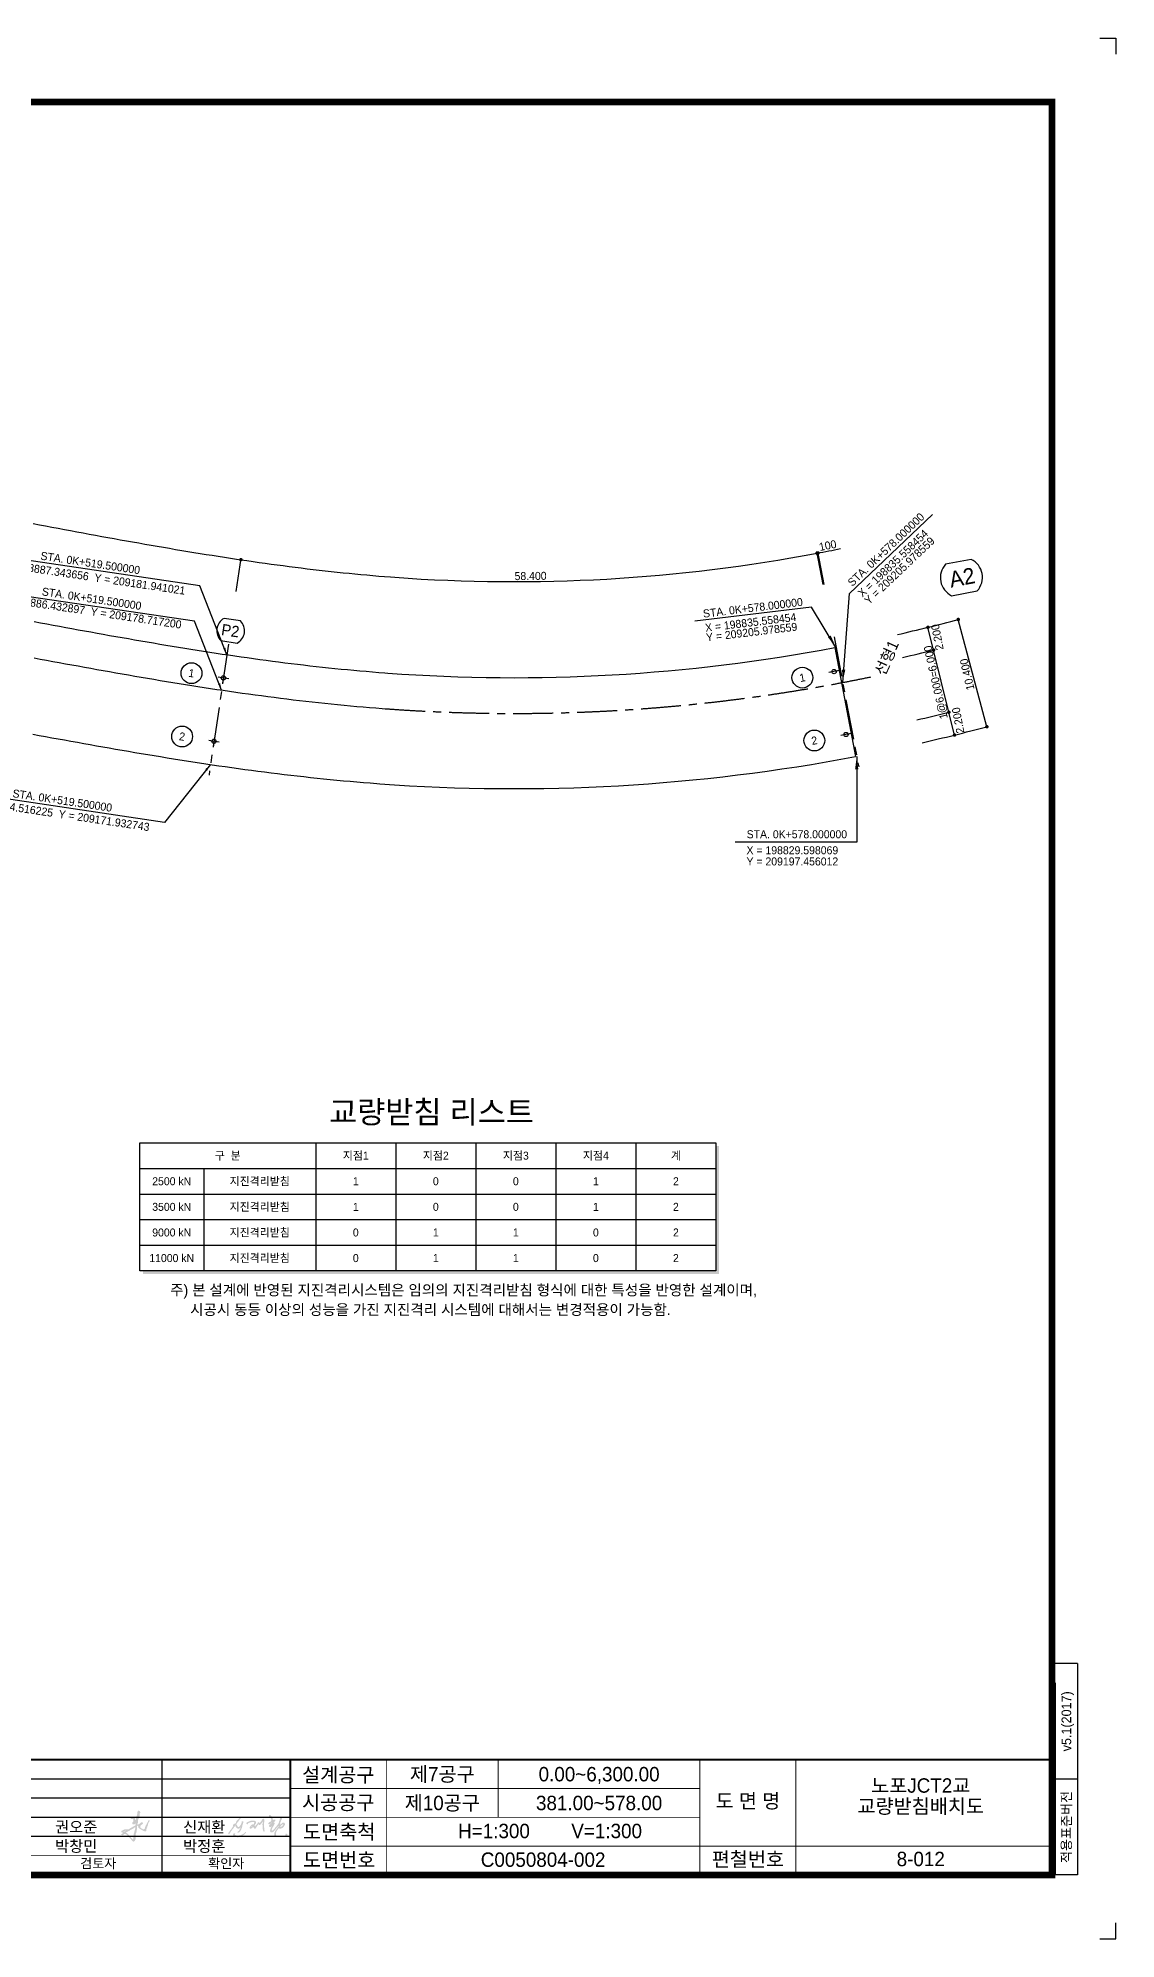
# Model space of a CAD drawing. Header units: feet. Extents: x 0 to 801392, y 0 to 186893.
# Drawn here: x 700368 to 801392, y 8729 to 186893 of the extents above; entities that cross this region are included whole.
import ezdxf
from ezdxf.enums import TextEntityAlignment as Align

# ---------------------------------------------------------------- set-up
doc = ezdxf.new("R2010")
doc.units = ezdxf.units.FT
doc.header["$LTSCALE"] = 3000
doc.header["$MEASUREMENT"] = 0
doc.linetypes.add('A-CENTR01', pattern=[2, 1.25, -0.25, 0.25, -0.25])
for name, color, linetype in [('CS-CNTL', 1, 'A-CENTR01'), ('CS-CONC-LEAN', 3, 'CONTINUOUS'), ('CS-CONC-MAJR', 4, 'CONTINUOUS'), ('CS-DIML', 1, 'CONTINUOUS'), ('CS-DIMT', 3, 'CONTINUOUS'), ('CS-MISC', 3, 'CONTINUOUS'), ('CS-SYMB', 3, 'CONTINUOUS'), ('CS-TABL-LIN2', 1, 'CONTINUOUS'), ('CS-TABL-TEX2', 3, 'CONTINUOUS'), ('CX-BORD', 7, 'CONTINUOUS'), ('CX-BORD-LIN1', 4, 'CONTINUOUS'), ('CX-BORD-LIN2', 3, 'CONTINUOUS'), ('CX-BORD-TEX2', 7, 'CONTINUOUS'), ('CX-BORD-TEX3', 6, 'CONTINUOUS'), ('CX-MISC', 2, 'CONTINUOUS'), ('CZ-TEX1', 6, 'CONTINUOUS'), ('CZ-TEX2', 3, 'CONTINUOUS')]:
    doc.layers.add(name, color=color, linetype=linetype)
doc.styles.add('A_STANDARD', font='Dotum.ttf')
doc.styles.add('TB_TEXT', font='Dotum.ttf')
doc.styles.add('TB_WBTXT', font='Dotum.ttf')
doc.styles.add('TB_WMTXT', font='Dotum.ttf')

# ---------------------------------------------------------------- blocks, each defined once
blk = doc.blocks.new('CXDIMDT2')
at = {"layer": 'CS-MISC', "const_width": 0.5}
blk.add_lwpolyline([(0.25, 0, 1), (-0.25, 0, 1)], format="xyb", close=True, dxfattribs=at)
blk = doc.blocks.new('CXBLKA1-KHC_C2')
at = {"layer": 'CX-BORD-TEX2'}
h = blk.add_hatch(color=256, dxfattribs=at)
h.paths.add_polyline_path([(1744.9, 109.7), (1744.5, 109.4), (1744.5, 109.1), (1744.8, 108.7), (1745.3, 108.5), (1745.6, 108.3), (1745.9, 108), (1746.4, 107.5), (1747, 107), (1747.2, 106.6), (1747.6, 106.1), (1748.2, 105.1), (1748.7, 104.8), (1749.2, 104.2), (1749.7, 103.6), (1750.1, 103.3), (1750.4, 102.8), (1750.9, 102.4), (1751, 102.2), (1751.3, 102.1), (1751.6, 102), (1751.7, 102.3), (1751.8, 102.8), (1751.7, 103.5), (1751.8, 104), (1751.9, 104.5), (1752.2, 104.8), (1752.2, 105.3), (1752.2, 106.6), (1752.2, 107.1), (1752.4, 107.9), (1752.6, 108.7), (1752.9, 109.7), (1753, 110.1), (1753.4, 111.8), (1753.6, 112.5), (1753.7, 113.1), (1753.9, 113.5), (1753.9, 114.2), (1753.9, 114.4), (1753.8, 114.5), (1753.3, 114.3), (1752.6, 113.9), (1752, 113.5), (1751.4, 113), (1750.8, 112.8), (1750.4, 112.5), (1750, 112.3), (1749.3, 112), (1748.8, 111.7), (1747.9, 111.1), (1747.7, 110.9), (1747.1, 110.7), (1746.6, 110.3), (1746.4, 110.1), (1745.5, 110), (1745.4, 109.9)], flags=16)
h.paths.add_polyline_path([(1743.3, 110.9), (1742.9, 110.7), (1742.4, 110.6), (1742.1, 110.3), (1742.1, 110), (1742.1, 109.8), (1742.7, 110.2), (1743, 110.5), (1743.5, 110.5), (1743.7, 110.6), (1743.9, 110.8), (1744.1, 110.9), (1744.3, 111), (1744.5, 111.1), (1744.1, 111.1), (1743.8, 111), (1743.6, 111), (1743.5, 111)], flags=16)
h.paths.add_polyline_path([(1743.8, 107.7), (1743.3, 107.8), (1742.6, 107.7), (1742.1, 107.2), (1741.5, 106.6), (1740.7, 106.3), (1740, 106.5), (1739.6, 106.8), (1739.4, 107.1), (1739.4, 107.3), (1740, 107.7), (1740.4, 108), (1740.9, 108.2), (1741.2, 108.6), (1741.2, 108.9), (1740.8, 109.1), (1739.7, 109.4), (1739.4, 110), (1739.4, 110.3), (1739.4, 110.6), (1740.2, 111), (1741.7, 111.8), (1742.3, 112.1), (1743.2, 112.4), (1743.7, 112.4), (1744.4, 112.4), (1745.3, 112.4), (1746.2, 112.4), (1747.1, 112.4), (1747.3, 112.5), (1748.2, 113.1), (1748.8, 113.5), (1749.5, 114), (1751, 114.8), (1752.1, 115.4), (1752.8, 115.8), (1753.3, 116), (1753.7, 116.1), (1754, 116.7), (1754.1, 117.3), (1754.1, 118), (1754, 118.3), (1753.8, 118.1), (1753.4, 117.8), (1753.1, 117.5), (1752.4, 117.4), (1751.5, 117.6), (1751, 117.8), (1750.9, 118.2), (1750.8, 118.7), (1750.9, 119.5), (1751.7, 120.3), (1751.8, 120.7), (1751.9, 121.1), (1751.8, 121.9), (1751.7, 122.8), (1751.5, 123), (1750.7, 123), (1749.4, 123.2), (1749, 123.8), (1749, 124.3), (1749.7, 124.6), (1750.5, 124.7), (1751.8, 124.7), (1752.8, 124.5), (1753.3, 124.3), (1753.6, 124), (1753.7, 123.3), (1753.7, 122.4), (1753.6, 121.9), (1753.8, 121.8), (1754, 121.9), (1754.3, 122.3), (1754.2, 122.7), (1754.2, 123.2), (1754.5, 123.8), (1754.7, 124.2), (1754.9, 125.4), (1755.5, 126.6), (1755.9, 128.4), (1756, 129.2), (1756.1, 129.7), (1756.1, 130.1), (1756.2, 130.7), (1756.3, 131.1), (1756.5, 131.4), (1757.1, 131.5), (1757.6, 131.4), (1758.3, 131), (1758.7, 130.5), (1758.9, 130), (1758.9, 129.3), (1758.4, 128.7), (1758.3, 128.5), (1758.3, 127.6), (1758.2, 126.9), (1758.2, 126.3), (1758.2, 125.6), (1757.9, 125), (1757.6, 124.4), (1757.4, 124), (1757.3, 123.1), (1756.8, 122.4), (1756.6, 121.8), (1756.5, 120.4), (1756.7, 119.9), (1756.6, 118.9), (1756.5, 118.7), (1756.1, 118.4), (1756, 118), (1756.1, 117.4), (1756.4, 117.2), (1756.8, 117.2), (1757.1, 117.6), (1757.6, 117.9), (1758, 118), (1758.3, 118.2), (1758.8, 118.6), (1760.1, 119.6), (1760.9, 119.5), (1761.7, 119.1), (1761.7, 118.7), (1761.8, 118.3), (1761.1, 117.6), (1760.5, 117.3), (1759.5, 116.4), (1759.1, 116.2), (1759, 115.9), (1759, 115.4), (1759, 115.1), (1759.1, 114.4), (1759.6, 113.7), (1760.5, 113.2), (1761.4, 112.6), (1762, 112.4), (1762.5, 112.3), (1763.4, 112.9), (1763.7, 113.4), (1763.8, 114), (1763.8, 114.4), (1764.1, 115.1), (1764.4, 115.8), (1764.8, 116.6), (1765.7, 118.3), (1766.2, 119.2), (1766.7, 120), (1767.2, 121.3), (1767.5, 121.7), (1767.9, 121.8), (1768.2, 121.8), (1768.5, 121.5), (1768.5, 121.1), (1768.5, 120.8), (1768.3, 120.5), (1768, 120.2), (1767.7, 119.8), (1767.5, 119.2), (1767.2, 118.7), (1767, 118.1), (1767, 117.6), (1767, 117), (1766.7, 116.4), (1766.6, 116.2), (1766.3, 115.5), (1766.2, 114.8), (1766.2, 114.5), (1765.7, 114.1), (1765.5, 113.1), (1765.4, 112.9), (1765.1, 112.6), (1765, 112), (1765.2, 110.8), (1765, 110.6), (1764.6, 110.3), (1763.9, 110.3), (1762.3, 110.7), (1761.6, 111.1), (1761, 111.5), (1759.6, 112.4), (1759.1, 112.6), (1758.6, 113), (1757.9, 113.4), (1757.4, 113.7), (1757.2, 114.2), (1756.8, 115), (1756.9, 115.5), (1756.9, 115.8), (1756.8, 115.9), (1756.5, 116.1), (1755.9, 116), (1755.7, 115.5), (1755.7, 115), (1755.6, 114.4), (1755.5, 113.8), (1755.5, 113), (1755.5, 112.3), (1755.4, 111.9), (1755.3, 111.8), (1755.1, 110.1), (1754.9, 109), (1754.7, 108.4), (1754.4, 108.1), (1754.2, 107.2), (1754.1, 106), (1754.1, 105), (1754.1, 104.3), (1754.2, 103.2), (1754.1, 102.3), (1753.8, 101.4), (1753.5, 101), (1752.9, 100.2), (1752.1, 99.8), (1751.5, 99.9), (1751.3, 100.1), (1750.8, 100.6), (1750.4, 101), (1750.1, 101.4), (1749.4, 102.4), (1749, 102.8), (1748.1, 103.8), (1746.4, 105.5), (1746, 105.8), (1745.5, 106.5), (1745.3, 106.7), (1744.9, 107), (1744.6, 107.1), (1744.5, 107.2)])
h = blk.add_hatch(color=256, dxfattribs=at)
h.paths.add_polyline_path([(1908.1, 107.7), (1907.9, 107.1), (1907.8, 106.6), (1907.6, 106.2), (1908, 105.7), (1908.7, 105.6), (1909.6, 105.7), (1910, 106.4), (1909.9, 107.1), (1909.4, 107.6), (1908.7, 107.9), (1908.2, 108)])
h.paths.add_polyline_path([(1903.4, 116.3), (1903.1, 115.9), (1902.7, 115.6), (1902.5, 115.5), (1902.4, 115.1), (1902.6, 114.8), (1903, 114.9), (1903.4, 115.1), (1903.6, 115.2), (1903.9, 115.3), (1904.2, 115.6), (1904.5, 115.9), (1904.8, 116.3), (1905.2, 116.7), (1905.4, 116.9), (1905.5, 117.3), (1905.4, 117.5), (1905.1, 117.6), (1904.7, 117.4), (1904.5, 117.2), (1904.2, 117), (1903.8, 116.9), (1903.7, 116.7), (1903.5, 116.5)], flags=16)
h.paths.add_polyline_path([(1892.8, 126.4), (1892.6, 126.7), (1892.2, 127), (1891.9, 127.1), (1891.6, 127), (1891.1, 126.9), (1891, 126.7), (1891, 126.3), (1891, 125.7), (1891, 125.3), (1891.5, 125), (1891.9, 124.8), (1892.1, 124.7), (1892.4, 124.5), (1892.7, 124.3), (1892.8, 123.8), (1893, 123.4), (1893.2, 122.9), (1893.4, 122), (1893.3, 121.6), (1893.3, 121.4), (1893.1, 121.2), (1892.9, 120.9), (1892.6, 120.4), (1892.3, 120.1), (1892, 120), (1891.6, 119.9), (1891.3, 119.7), (1891.1, 119.5), (1890.6, 119.3), (1890.5, 119.3), (1890.4, 118.8), (1890.4, 118.5), (1890.4, 117.8), (1890.8, 117.5), (1890.9, 117.5), (1891.5, 117.6), (1891.8, 117.8), (1892, 117.9), (1892.3, 118.2), (1892.5, 118.4), (1892.8, 118.7), (1893, 118.9), (1893.2, 119.2), (1893.7, 119.4), (1893.8, 119.4), (1893.8, 119.2), (1893.5, 118.9), (1893.3, 118.7), (1892.9, 118.5), (1892.9, 118.1), (1892.6, 117.9), (1892.4, 117.8), (1892.3, 117.6), (1892, 117.3), (1891.1, 116.5), (1891, 116.2), (1891, 115.8), (1891.1, 115.2), (1891.3, 115.1), (1891.6, 114.9), (1892, 114.7), (1892.5, 114.8), (1892.9, 115), (1893.1, 115.2), (1893.3, 115.4), (1893.4, 115.6), (1893.7, 115.6), (1893.7, 115.3), (1893.6, 115), (1893.3, 114.7), (1893.1, 114.3), (1892.9, 114.1), (1892.7, 113.8), (1892.6, 113.5), (1892.6, 113.2), (1892.5, 112.9), (1892.4, 112.6), (1892.4, 112.4), (1892.3, 112.1), (1892.3, 111.6), (1892.1, 111.2), (1892, 111), (1892.2, 110.1), (1892.4, 109.8), (1892.6, 109.5), (1893, 109.3), (1893.2, 109.2), (1893.6, 109.2), (1894.2, 109.3), (1894.6, 109.4), (1895, 109.6), (1895.5, 109.9), (1896.1, 110.4), (1896.5, 110.8), (1896.8, 111.2), (1897, 111.5), (1897.3, 111.9), (1897.7, 112.4), (1897.9, 112.7), (1898.2, 113.1), (1898.5, 113.4), (1898.7, 113.8), (1899, 114.1), (1899.5, 114.8), (1899.7, 115), (1899.9, 115.1), (1900.1, 115.5), (1900.2, 115.7), (1900.2, 115.9), (1900.4, 115.9), (1900.7, 115.6), (1900.7, 115.3), (1900.6, 115.2), (1900.4, 115), (1900, 114.6), (1899.8, 114.2), (1899, 113.1), (1898.8, 112.8), (1898.4, 112.2), (1898.3, 112), (1897.8, 111.4), (1897.3, 110.8), (1897.1, 110.4), (1897, 109.9), (1896.9, 109.6), (1896.6, 109), (1896.5, 108.5), (1896.3, 108.2), (1896.3, 107.7), (1896.3, 106.9), (1896.4, 106.4), (1896.5, 106.1), (1896.9, 105.5), (1897.1, 105.1), (1897.6, 104.9), (1897.8, 104.8), (1898.3, 104.8), (1898.9, 104.8), (1899.2, 105), (1899.1, 105.4), (1898.9, 105.6), (1898.4, 105.9), (1898.2, 106.3), (1898, 106.8), (1898, 107.7), (1898, 108.2), (1898.1, 108.8), (1898.3, 109.3), (1898.7, 110.4), (1899, 110.9), (1899.5, 111.6), (1900.2, 112.7), (1900.6, 113.2), (1900.8, 113.4), (1901, 113.6), (1901.2, 113.6), (1901.4, 113.6), (1901.5, 113.3), (1901.7, 113.2), (1902.6, 113.1), (1903.1, 113.2), (1904.2, 113.5), (1904.8, 113.9), (1905.6, 114.6), (1906, 114.9), (1906.4, 115.6), (1906.6, 116), (1907, 116.6), (1907.3, 117.1), (1907.2, 118), (1907.1, 118.4), (1906.9, 118.9), (1906.6, 119.2), (1906.3, 119.3), (1905.5, 119.3), (1905, 119.3), (1904.5, 119), (1904, 118.5), (1903.1, 117.7), (1902.7, 117.4), (1902.5, 117.3), (1902.4, 117.4), (1902.3, 117.8), (1902.4, 118.2), (1902.5, 118.6), (1902.6, 119.4), (1902.9, 120.3), (1903.4, 121.6), (1903.6, 121.9), (1903.8, 122.3), (1904.1, 122.7), (1904.4, 123), (1904.3, 123.6), (1904.3, 124), (1904, 124.2), (1903.2, 124.4), (1902.8, 124.3), (1902.5, 124.1), (1902.2, 123.6), (1902.1, 123.3), (1902.1, 122.8), (1902, 122.3), (1901.7, 121.4), (1901.5, 120.9), (1901.3, 120.3), (1901.2, 119.9), (1901, 119.2), (1900.8, 118.9), (1900.4, 118), (1899.4, 116.6), (1899.1, 116.2), (1898.8, 115.8), (1897.8, 114.5), (1897.2, 113.9), (1896.9, 113.5), (1896.6, 113.2), (1896.2, 112.7), (1895.9, 112.3), (1895.6, 112), (1895.2, 111.6), (1894.8, 111.4), (1894.2, 111.2), (1893.9, 111.2), (1893.6, 111.5), (1893.6, 111.8), (1893.8, 112.2), (1893.9, 112.5), (1894.1, 113.2), (1894.5, 114.1), (1894.8, 114.6), (1895.1, 115), (1895.3, 115.4), (1895.5, 115.9), (1895.8, 116.4), (1896.2, 116.9), (1896.3, 117.3), (1896.5, 117.6), (1896.7, 118), (1896.9, 118.6), (1896.8, 119), (1896.5, 119.2), (1896, 119.2), (1895.6, 119.4), (1895.6, 119.5), (1896.2, 119.8), (1896.6, 120.2), (1896.7, 120.5), (1896.9, 120.7), (1897.3, 120.9), (1897.5, 121.2), (1897.5, 121.8), (1897.2, 122.3), (1896.7, 122.4), (1896.1, 122.4), (1895.7, 122.2), (1895.1, 122), (1894.7, 122.4), (1894.7, 122.9), (1894.7, 123.8), (1894.1, 125.2), (1893.8, 125.5), (1893.6, 125.8), (1893.2, 126.1), (1893, 126.4)])
h.paths.add_polyline_path([(1873.6, 115.7), (1873, 115.3), (1872.8, 115.2), (1872.6, 115), (1872.7, 114.9), (1872.8, 114.9), (1873.1, 115), (1873.3, 115.1), (1873.5, 115.2), (1873.7, 115.3), (1873.7, 115.4), (1873.7, 115.6), (1873.7, 115.6)], flags=16)
h.paths.add_polyline_path([(1868, 119.2), (1867.8, 118.7), (1867.8, 118.4), (1867.9, 117.9), (1868.1, 117.8), (1868.6, 117.6), (1869, 117.6), (1869.2, 117.9), (1869.5, 118.3), (1869.7, 118.7), (1870.1, 118.9), (1870.7, 119.2), (1871.6, 119.4), (1872.1, 119.6), (1873.2, 119.8), (1874, 119.8), (1874.3, 119.9), (1875.2, 120), (1875.5, 119.7), (1875.8, 119.6), (1875.9, 119.4), (1875.9, 119.1), (1875.6, 118.5), (1875.5, 118.2), (1875.5, 117.8), (1875.3, 117.5), (1875.2, 117.3), (1874.7, 117.6), (1874.1, 117.5), (1873.7, 117.3), (1873.3, 117), (1872.8, 116.6), (1872.5, 116.4), (1872.2, 116.1), (1871.7, 115.5), (1871.6, 115.2), (1871.3, 114.8), (1871.1, 114.4), (1871.1, 113.7), (1871.2, 113.6), (1871.7, 113), (1872.2, 113), (1872.7, 113.2), (1873.3, 113.6), (1873.8, 114), (1874.2, 114.4), (1874.4, 114.7), (1874.6, 115), (1875, 114.7), (1875, 114.4), (1875.6, 113.4), (1875.7, 113.3), (1876.2, 113.1), (1876.8, 113.1), (1877.1, 113.2), (1877.5, 113.8), (1878.7, 115.8), (1879.1, 116.4), (1879.7, 117.2), (1879.8, 117.4), (1879.9, 117.5), (1880.2, 117.4), (1880.4, 117.3), (1880.5, 117.1), (1880.9, 116.9), (1881.4, 116.9), (1881.7, 117), (1882.1, 117.1), (1882.4, 117.5), (1882.7, 117.9), (1883.2, 118.4), (1883.8, 119.4), (1883.9, 119.8), (1884.1, 120.2), (1884.4, 120.5), (1884.4, 120.3), (1884.4, 119.8), (1884.3, 119.2), (1884.3, 118.2), (1884.2, 117.6), (1884.3, 116.8), (1884.3, 115.6), (1884.4, 114.8), (1884.4, 113.7), (1884.5, 113.2), (1884.5, 112.7), (1884.6, 112.4), (1884.8, 111.3), (1885.1, 110.5), (1885.4, 110.1), (1885.7, 109.8), (1886.1, 109.9), (1886.3, 110.2), (1886.4, 110.8), (1886.3, 111.4), (1886.1, 111.8), (1886, 112.4), (1886, 113.4), (1886, 114), (1885.9, 114.6), (1885.8, 116.3), (1885.8, 117.9), (1885.8, 118.4), (1886, 119.6), (1886.1, 120.4), (1886.1, 121), (1886.2, 121.3), (1886.2, 122.4), (1885.9, 122.9), (1885.7, 123.1), (1885.4, 123.3), (1884.8, 123.2), (1884.4, 123.1), (1884.2, 123), (1884.1, 122.7), (1884.1, 122.4), (1883.9, 122.1), (1883.5, 121.7), (1883.2, 121.2), (1882.9, 120.6), (1882.1, 119.9), (1882, 119.6), (1881.9, 119.2), (1881.6, 118.9), (1881.3, 118.8), (1881.1, 119), (1881, 119.3), (1880.7, 119.6), (1880.3, 119.6), (1879.8, 119.6), (1879.6, 119.5), (1879.3, 119.2), (1879.2, 119), (1879.2, 118.8), (1879.2, 118.5), (1879.1, 118.3), (1878.1, 117), (1877.6, 116.5), (1877.1, 116), (1876.9, 115.7), (1876.6, 115.5), (1876.4, 115.8), (1876.3, 116.2), (1876.2, 116.6), (1876.9, 117.6), (1877.2, 118.1), (1877.5, 118.7), (1877.6, 119.3), (1877.5, 120.2), (1877.3, 120.4), (1877, 120.7), (1876.4, 121.1), (1875.9, 121.3), (1875, 121.4), (1874.5, 121.4), (1873.6, 121.4), (1872.8, 121.3), (1872.3, 121.2), (1871.5, 121), (1871, 120.8), (1870.6, 120.6), (1870, 120.3), (1869.5, 120.1), (1869.2, 120), (1868.7, 119.8), (1868.4, 119.6), (1868.1, 119.4)])
h.paths.add_polyline_path([(1857.2, 106.1), (1856.7, 106.3), (1856.3, 106.6), (1856.2, 106.8), (1856.1, 106.9), (1856, 107.2), (1856.1, 107.4), (1856.2, 107.6), (1856.3, 107.9), (1856.2, 108.2), (1856.1, 108.3), (1855.6, 108.3), (1855.4, 108.3), (1855.1, 108.4), (1854.9, 108.3), (1854.7, 108.1), (1854.5, 107.9), (1854.3, 107.6), (1854.2, 107.4), (1854.1, 107.1), (1854.2, 106.7), (1854.2, 106.4), (1854.4, 106.1), (1854.7, 105.7), (1855.3, 105.3), (1856.3, 104.6), (1857, 104.5), (1858, 104.4), (1858.6, 104.3), (1859.1, 104.3), (1860.4, 104.5), (1861, 104.6), (1862.3, 105.1), (1862.8, 105.4), (1864.1, 105.9), (1864.6, 106.3), (1864.9, 106.5), (1865.8, 107.3), (1866.1, 107.7), (1866.4, 108), (1866.6, 108.3), (1866.9, 108.5), (1867.1, 108.7), (1867.3, 108.9), (1867.4, 109.1), (1867.4, 109.5), (1867.1, 109.6), (1866.7, 109.5), (1866.4, 109.1), (1866.1, 108.8), (1865.6, 108.4), (1865.3, 108.2), (1864.9, 108), (1864, 107.4), (1863.5, 107.1), (1863, 107), (1862.5, 106.7), (1861.4, 106.3), (1861, 106.2), (1860.3, 106.1), (1859.8, 106), (1859.2, 106), (1858.7, 106), (1858.2, 106), (1858, 106)])
h.paths.add_polyline_path([(1862, 124), (1862, 124.5), (1861.9, 124.9), (1861.5, 125), (1861.3, 124.8), (1861, 124.5), (1860.7, 124.3), (1860.7, 124.1), (1860.6, 123.9), (1860.4, 123.7), (1860, 123.2), (1858.7, 121.9), (1858.4, 121.6), (1858, 121.2), (1857.4, 120.3), (1857.2, 120), (1857.1, 119.2), (1856.7, 118.4), (1856.5, 118.4), (1855.9, 118.3), (1855.6, 118.2), (1854.8, 117.7), (1854.4, 117.2), (1854.2, 116.7), (1854, 116.2), (1853.8, 115.7), (1853.8, 115.5), (1854, 115.5), (1854.2, 115.5), (1854.3, 115.4), (1854.2, 115.2), (1853.9, 115), (1853, 113.7), (1852.7, 113.3), (1852.6, 113.1), (1852.3, 112.7), (1851.9, 112.3), (1851.7, 112), (1851.2, 111.3), (1850.6, 110.6), (1850.4, 110.1), (1849.9, 109.4), (1849.6, 109.1), (1849.2, 108.8), (1849.1, 108.6), (1849.1, 108.2), (1849.3, 107.6), (1849.5, 107.4), (1849.8, 107.4), (1850.3, 107.4), (1850.5, 107.7), (1850.6, 108), (1850.6, 108.3), (1850.9, 108.8), (1851.3, 109.2), (1851.6, 109.7), (1851.9, 110.2), (1852.1, 110.7), (1852.6, 111.2), (1853.9, 112.8), (1854.2, 113.2), (1855.3, 114.9), (1855.7, 115.3), (1856, 115.6), (1856.1, 116), (1856.3, 116.2), (1856.6, 116), (1856.7, 115.7), (1856.8, 115.2), (1857, 114.8), (1857.4, 114.4), (1858, 113.6), (1858.6, 113.3), (1859, 113.1), (1859.8, 113.1), (1860.3, 113.2), (1860.5, 113.3), (1860.7, 113.5), (1860.9, 113.6), (1861.1, 113.8), (1861.1, 114), (1861.3, 114.3), (1861.6, 114.6), (1861.6, 114.1), (1861.5, 113.7), (1861.5, 113.5), (1861.1, 112.6), (1860.8, 112.4), (1860.7, 112.1), (1860.6, 112), (1860.4, 111.4), (1860.3, 111.2), (1860.1, 110.9), (1859.7, 110.6), (1859.5, 110.5), (1859.3, 110.2), (1859, 110), (1858.8, 109.9), (1858.5, 109.6), (1858.6, 109.3), (1859.1, 109.1), (1859.4, 109.1), (1860.2, 109.2), (1860.5, 109.5), (1861.1, 110), (1861.5, 110.5), (1861.8, 110.9), (1862, 111.5), (1862.5, 112.4), (1862.7, 112.8), (1862.9, 113.4), (1863.1, 113.9), (1863.2, 114.3), (1863.4, 114.9), (1863.6, 116.3), (1863.8, 116.8), (1864, 117.3), (1864.1, 117.7), (1864.2, 118.1), (1864.4, 118.9), (1864.6, 119.3), (1864.7, 119.8), (1864.6, 120.3), (1864.4, 120.6), (1864.1, 120.6), (1863.6, 120.7), (1863.2, 120.6), (1862.9, 120.3), (1862.9, 120), (1862.9, 119.7), (1862.9, 119.4), (1862.9, 119.3), (1862.7, 118.9), (1862.7, 118.5), (1862.5, 118.2), (1862.4, 117.9), (1862.2, 117.6), (1862, 117.1), (1861.8, 116.9), (1861.6, 116.5), (1861.4, 116.2), (1860.8, 115.4), (1860.5, 115.1), (1859.9, 114.9), (1859.6, 114.8), (1859.3, 114.8), (1858.9, 115.1), (1858.7, 115.3), (1858.5, 115.8), (1858.3, 116.2), (1858.1, 116.6), (1857.8, 116.9), (1857.6, 117.1), (1857.5, 117.5), (1857.6, 117.9), (1857.9, 118.3), (1858.4, 119.2), (1858.9, 119.8), (1859.4, 120.2), (1859.7, 120.6), (1860.4, 121.8), (1860.7, 122.2), (1861, 122.5), (1861.2, 122.8), (1861.5, 123.1), (1861.8, 123.4), (1862, 123.6)])
at = {"layer": 'CX-BORD-LIN1', "const_width": 6.56}
blk.add_lwpolyline([(2693.6, 65.6), (82, 65.6), (82, 1883.2), (2693.6, 1883.2)], close=True, dxfattribs=at)
at = {"layer": 'CX-BORD-LIN1'}
for points, const_width in [([(2693.6, 183.7), (82, 183.7)], 1.97), ([(1912.7, 65.6), (1912.7, 183.7)], 1.97), ([(2332.7, 65.6), (2332.7, 183.7)], 0.984), ([(1912.7, 85.3), (967.8, 85.3)], 0.656)]:
    blk.add_lwpolyline(points, dxfattribs=dict(at, const_width=const_width))
blk.add_lwpolyline([(1781.5, 65.6), (1781.5, 183.7)], dxfattribs=at)
at = {"layer": 'CX-BORD-LIN2'}
for p, q in [((2719.8, 282.3), (2693.6, 282.3)), ((2719.8, 282.3), (2719.8, 65.6)), ((2696.9, 262.5), (2696.9, 65.6)), ((1912.7, 164), (967.8, 164)), ((2719.8, 164), (2693.6, 164)), ((2719.8, 65.6), (2696.9, 65.6))]:
    blk.add_line(p, q, dxfattribs=at)
at = {"layer": 'CX-BORD-LIN2', "const_width": 0.984}
for points in [[(2011.2, 65.6), (2011.2, 183.7)], [(2126, 124.7), (2126, 183.7)], [(2431.1, 65.6), (2431.1, 183.7)], [(2332.7, 154.2), (1912.7, 154.2)], [(2332.7, 124.7), (1912.7, 124.7)], [(2693.6, 95.1), (1912.7, 95.1)]]:
    blk.add_lwpolyline(points, dxfattribs=at)
at = {"layer": 'CX-BORD-LIN2'}
for points in [[(1912.7, 144.4), (967.8, 144.4)], [(1912.7, 124.7), (967.8, 124.7)], [(1912.7, 105), (967.8, 105)]]:
    blk.add_lwpolyline(points, dxfattribs=at)
at = {"layer": 'CX-MISC'}
blk.add_line((2742.8, 1948.8), (2759.2, 1948.8), dxfattribs=at)
for points in [[(2742.8, 1948.8), (2759.2, 1948.8), (2759.2, 1932.4)], [(2742.8, 0), (2759.2, 0), (2759.2, 16.4)]]:
    blk.add_lwpolyline(points, dxfattribs=at)
at = {"layer": 'CX-BORD-LIN1', "style": 'TB_TEXT'}
for tag, height, p in [('TR_RNUM5', 9.84, (1017.4, 172.7)), ('TR_RDAT5', 11.5, (1123.7, 173.9)), ('TR_DGN5', 11.5, (1562.1, 173.9)), ('TR_CHK5', 11.5, (1693.3, 173.9)), ('TR_APP5', 11.5, (1824.5, 173.9)), ('TR_RNUM4', 9.84, (1017.4, 153)), ('TR_RDAT4', 11.5, (1123.7, 154.2)), ('TR_DGN4', 11.5, (1562.1, 154.2)), ('TR_CHK4', 11.5, (1693.3, 154.2)), ('TR_APP4', 11.5, (1824.5, 154.2)), ('TR_RNUM3', 9.84, (1017.4, 133.3)), ('TR_RDAT3', 11.5, (1123.7, 134.5)), ('TR_DGN3', 11.5, (1562.1, 134.5)), ('TR_CHK3', 11.5, (1693.3, 134.5)), ('TR_APP3', 11.5, (1824.5, 134.5)), ('TR_RNUM2', 9.84, (1017.4, 113.6)), ('TR_RDAT2', 11.5, (1123.7, 114.8)), ('TR_DGN2', 11.5, (1562.1, 114.8)), ('TR_CHK2', 11.5, (1693.3, 114.8)), ('TR_APP2', 11.5, (1824.5, 114.8)), ('TR_RNUM1', 9.84, (1017.4, 94)), ('TR_RDAT1', 11.5, (1123.7, 95.1)), ('TR_DGN1', 11.5, (1562.1, 95.1)), ('TR_CHK1', 11.5, (1693.3, 95.1)), ('TR_APP1', 11.5, (1824.5, 95.1))]:
    blk.add_attdef(tag, text='', height=height, dxfattribs=at).set_placement(p, align=Align.MIDDLE_CENTER)
for tag, p in [('TR_RCON5', (1205.1, 173.9)), ('TR_RCON4', (1205.1, 154.2)), ('TR_RCON3', (1205.1, 134.5)), ('TR_RCON2', (1205.1, 114.8)), ('TR_RCON1', (1205.1, 95.1))]:
    blk.add_attdef(tag, text='', height=11.5, dxfattribs=at).set_placement(p, align=Align.MIDDLE_LEFT)
at = {"layer": 'CX-BORD-LIN2', "style": 'TB_TEXT'}
blk.add_text('적용표준버전', height=9.84, rotation=90, dxfattribs=at).set_placement((2708.3, 114.8), align=Align.MIDDLE_CENTER)
blk.add_attdef('TD_VERSION', text='', height=9.84, rotation=90, dxfattribs=at).set_placement((2708.3, 223.1), align=Align.MIDDLE_CENTER)
at = {"layer": 'CX-BORD-TEX2', "style": 'TB_WMTXT'}
for tag, height, p in [('TB_CNAME', 16.4, (132.4, 1810.5)), ('TB_CSCOP', 13.1, (136.6, 1784.2))]:
    blk.add_attdef(tag, text='', height=height, dxfattribs=at).set_placement(p, align=Align.BOTTOM_LEFT)
at = {"layer": 'CX-BORD-TEX2', "style": 'TB_WBTXT'}
for tag, height, p in [('TB_MTITIL', 32.8, (1387.8, 1815.4)), ('TB_STITL', 23, (1387.8, 1766.2))]:
    blk.add_attdef(tag, text='', height=height, dxfattribs=at).set_placement(p, align=Align.MIDDLE_CENTER)
at = {"layer": 'CX-BORD-TEX3', "style": 'TB_TEXT'}
for s, height, p in [('설계공구', 14.76, (1961.9, 168.5)), ('시공공구', 14.76, (1961.9, 140)), ('도 면 명', 14.76, (2381.9, 141.7)), ('도면축척', 14.76, (1962.9, 110)), ('검토자', 9.84, (1715.9, 77.6)), ('확인자', 9.84, (1847.1, 77.6)), ('도면번호', 14.76, (1962.9, 81.3)), ('편철번호', 14.76, (2381.9, 82))]:
    blk.add_text(s, height=height, dxfattribs=at).set_placement(p, align=Align.MIDDLE)
for tag, height, p in [('TD_LNDST', 14.8, (787.4, 169)), ('TD_DSECT', 14.8, (2068.6, 169)), ('TD_DDIST', 14.8, (2229.3, 169)), ('TD_DNAME_TOP', 14.8, (2559.1, 157.3)), ('TD_CSECT', 14.8, (2068.6, 139.4)), ('TD_CDIST', 14.8, (2229.3, 139.4)), ('TD_DNAME_MAIN', 14.8, (2559.1, 136.1)), ('TD_CCOMP', 14.8, (787.4, 110.2)), ('TD_HSCAL', 14.8, (2121.6, 110.7)), ('TD_VSCAL', 14.8, (2237.1, 110.7)), ('TD_DNAME_BOT', 9.84, (2559.1, 115.6)), ('TD_FIELD', 14.8, (672.6, 82.4)), ('TD_CSTEP', 14.8, (904.7, 82.4)), ('TD_DWGCODE', 14.8, (2171.9, 81.3)), ('TD_DWGNO', 14.8, (2559.1, 82))]:
    blk.add_attdef(tag, text='', height=height, dxfattribs=at).set_placement(p, align=Align.MIDDLE_CENTER)
for tag, height, width, p in [('TD_DCOMP', 14.8, 0.9, (787.4, 139.7)), ('TD_CNAME', 15.7, 0.78, (295.3, 90.5))]:
    blk.add_attdef(tag, text='', height=height, dxfattribs=dict(at, width=width)).set_placement(p, align=Align.MIDDLE_CENTER)

msp = doc.modelspace()

# ---------------------------------------------------------------- linework, layer by layer
at = {"layer": 'CS-CNTL'}
for p, q in [((718211, 130085), (716392, 117820)), ((774966, 130765), (777280, 118583)), ((732905, 124035), (732905, 124035))]:
    msp.add_line(p, q, dxfattribs=at)
msp.add_lwpolyline([(699993, 128799), (700583, 128689), (701173, 128580), (701763, 128471), (702353, 128362), (702943, 128254), (703533, 128146), (704123, 128038), (704714, 127931), (705304, 127824), (705895, 127718), (706485, 127612), (707076, 127507), (707667, 127403), (708258, 127299), (708849, 127196), (709440, 127094), (710031, 126992), (710623, 126892), (711215, 126792), (711806, 126693), (712398, 126595), (712990, 126498), (713583, 126401), (714175, 126306), (714768, 126212), (715360, 126119), (715953, 126027), (716546, 125937), (717140, 125847), (717733, 125759), (718327, 125672), (718921, 125586), (719515, 125502), (720109, 125419), (720703, 125337), (721298, 125257), (721893, 125178), (722488, 125101), (723083, 125025), (723678, 124951), (724274, 124879), (724870, 124808), (725466, 124739), (726062, 124672), (726658, 124606), (727255, 124542), (727852, 124480), (728449, 124420), (729046, 124362), (729643, 124306), (730241, 124251), (730839, 124199), (731436, 124149), (732035, 124101), (732633, 124055), (732905, 124035)], dxfattribs=at)
for end in [281.76405, 265.80277]:
    msp.add_arc((744981, 288592), 165000, 265.80276, end, dxfattribs=at)
at = {"layer": 'CS-CONC-LEAN'}
for p, q in [((718236, 126847), (717247, 126993)), ((717815, 127415), (717668, 126425)), ((775464, 127604), (774482, 127417)), ((716935, 121480), (716788, 120490)), ((776584, 121709), (775602, 121523)), ((717356, 120912), (716367, 121058))]:
    msp.add_line(p, q, dxfattribs=at)
for centre in [(717742, 126920), (774973, 127511), (716861, 120985), (776093, 121616)]:
    msp.add_circle(centre, 200, dxfattribs=at)
for points in [[(717247, 126993), (717403, 127021), (717247, 126993), (717388, 126922)], [(717668, 126425), (717740, 126567), (717668, 126425), (717641, 126581)], [(717815, 127415), (717842, 127259), (717815, 127415), (717743, 127274)], [(718236, 126847), (718095, 126918), (718236, 126847), (718080, 126819)], [(774482, 127417), (774620, 127494), (774482, 127417), (774639, 127396)], [(775464, 127604), (775308, 127625), (775464, 127604), (775326, 127527)], [(716935, 121480), (716962, 121324), (716935, 121480), (716863, 121339)], [(775602, 121523), (775740, 121600), (775602, 121523), (775759, 121502)], [(776584, 121709), (776428, 121730), (776584, 121709), (776446, 121632)], [(716367, 121058), (716523, 121086), (716367, 121058), (716508, 120987)], [(716788, 120490), (716860, 120631), (716788, 120490), (716761, 120646)], [(717356, 120912), (717215, 120983), (717356, 120912), (717200, 120884)]]:
    msp.add_solid(points, dxfattribs=at)
at = {"layer": 'CS-CONC-MAJR'}
for p, q in [((775054, 129764), (776995, 119547)), ((733150, 127376), (733150, 127376)), ((732389, 117004), (732389, 117004))]:
    msp.add_line(p, q, dxfattribs=at)
for points in [[(700017, 132202), (700606, 132093), (701194, 131983), (701783, 131874), (702371, 131765), (702959, 131657), (703547, 131549), (704135, 131441), (704723, 131334), (705311, 131227), (705898, 131121), (706486, 131015), (707073, 130910), (707661, 130806), (708248, 130702), (708835, 130599), (709422, 130497), (710009, 130395), (710596, 130295), (711183, 130195), (711770, 130096), (712357, 129997), (712943, 129900), (713530, 129804), (714117, 129709), (714703, 129614), (715290, 129521), (715877, 129429), (716463, 129338), (717050, 129249), (717636, 129160), (718223, 129073), (718809, 128987), (719396, 128902), (719982, 128819), (720569, 128737), (721155, 128656), (721742, 128577), (722328, 128500), (722914, 128424), (723501, 128349), (724087, 128276), (724674, 128205), (725260, 128135), (725847, 128067), (726433, 128001), (727020, 127936), (727606, 127874), (728193, 127813), (728779, 127754), (729365, 127697), (729952, 127642), (730538, 127588), (731125, 127537), (731711, 127488), (732297, 127441), (732883, 127396), (733150, 127376)], [(699889, 121648), (700483, 121538), (701076, 121429), (701671, 121319), (702266, 121210), (702861, 121102), (703457, 120994), (704053, 120886), (704650, 120779), (705248, 120672), (705846, 120566), (706444, 120460), (707043, 120355), (707643, 120250), (708243, 120146), (708843, 120043), (709444, 119941), (710046, 119839), (710648, 119739), (711251, 119639), (711855, 119540), (712459, 119442), (713063, 119345), (713668, 119248), (714274, 119153), (714880, 119059), (715487, 118967), (716095, 118875), (716703, 118784), (717312, 118695), (717921, 118607), (718531, 118521), (719141, 118435), (719753, 118351), (720364, 118269), (720977, 118188), (721590, 118108), (722203, 118030), (722818, 117954), (723433, 117879), (724048, 117806), (724664, 117735), (725281, 117665), (725898, 117597), (726516, 117531), (727135, 117467), (727754, 117404), (728374, 117344), (728994, 117286), (729615, 117229), (730237, 117175), (730859, 117123), (731482, 117073), (732105, 117025), (732389, 117004)]]:
    msp.add_lwpolyline(points, dxfattribs=at)
for radius, end in [(161650, 280.72159), (161650, 265.80277), (172050, 280.72373), (172050, 265.80277)]:
    msp.add_arc((744981, 288592), radius, 265.80276, end, dxfattribs=at)
at = {"layer": 'CS-DIML'}
for p, q in [((776419, 134839), (784207, 142232)), ((715518, 135540), (695132, 138563)), ((718944, 135031), (719406, 138147)), ((773940, 135660), (773354, 138755)), ((774032, 135677), (773444, 138772)), ((718064, 129096), (715518, 135540)), ((733809, 136352), (733809, 136352)), ((715026, 132226), (694793, 135226)), ((775778, 126492), (776419, 134839)), ((717573, 125783), (715026, 132226)), ((789290, 122346), (786612, 132395)), ((784293, 129528), (783765, 131664)), ((785733, 123703), (784293, 129528)), ((786261, 121568), (785733, 123703)), ((716539, 118809), (712232, 113382)), ((712232, 113382), (691718, 116424))]:
    msp.add_line(p, q, dxfattribs=at)
for points in [[(699904, 141379), (700492, 141269), (701079, 141159), (701666, 141050), (702252, 140941), (702837, 140832), (703421, 140724), (704005, 140616), (704588, 140508), (705171, 140401), (705753, 140294), (706334, 140188), (706915, 140083), (707495, 139978), (708074, 139874), (708653, 139771), (709231, 139668), (709809, 139566), (710386, 139465), (710962, 139364), (711538, 139265), (712113, 139166), (712687, 139068), (713261, 138971), (713835, 138875), (714408, 138780), (714980, 138686), (715552, 138594), (716123, 138502), (716693, 138411), (717263, 138322), (717833, 138234), (718402, 138146), (718970, 138061), (719384, 137999)], [(719384, 137999), (719952, 137915), (720519, 137833), (721085, 137752), (721651, 137673), (722216, 137595), (722781, 137518), (723345, 137443), (723909, 137370), (724472, 137298), (725034, 137228), (725596, 137159), (726158, 137092), (726719, 137026), (727279, 136962), (727839, 136900), (728398, 136840), (728957, 136782), (729515, 136725), (730073, 136670), (730630, 136617), (731187, 136566), (731743, 136517), (732298, 136470), (732853, 136425), (733407, 136382), (733809, 136352)], [(775152, 129783), (772870, 133555), (761925, 132232)], [(777093, 119566), (777093, 111529), (765718, 111529)]]:
    msp.add_lwpolyline(points, dxfattribs=at)
for radius, start, end in [(152650, 280.72231, 281.56133), (152650, 265.80276, 280.72231), (152650, 265.80276, 265.80277), (161650, 283.88226, 284.924), (161650, 282.84051, 283.88226), (163850, 282.84051, 283.88226), (169850, 282.84051, 283.88226), (172050, 282.84051, 283.88226), (172050, 283.88226, 284.924)]:
    msp.add_arc((744981, 288592), radius, start, end, dxfattribs=at)
for points in [[(775152, 129783), (774403, 130732), (774659, 130887)], [(718064, 129096), (717924, 129751), (718064, 129096), (717719, 129670)], [(775778, 126492), (775720, 127700), (776019, 127677)], [(717573, 125783), (717433, 126437), (717573, 125783), (717228, 126356)], [(777093, 119566), (777243, 118366), (776943, 118366)], [(716539, 118809), (716042, 118360), (716539, 118809), (716215, 118223)]]:
    msp.add_solid(points, dxfattribs=at)
at = {"layer": 'CS-SYMB'}
for centre in [(714752, 127363), (772004, 126947), (713872, 121428), (773124, 121052)]:
    msp.add_circle(centre, 975, dxfattribs=at)
at = {"layer": 'CS-TABL-LIN2'}
for p, q in [((715898, 83346), (715898, 83346)), ((726398, 83346), (726398, 71346)), ((733898, 83346), (733898, 71346)), ((741398, 83346), (741398, 71346)), ((748898, 83346), (748898, 71346)), ((756398, 83346), (756398, 71346)), ((709898, 80946), (709898, 80946)), ((709898, 80946), (709898, 80946)), ((709898, 80946), (763898, 80946)), ((715898, 80946), (763898, 80946)), ((715898, 80946), (715898, 71346)), ((709898, 78546), (709898, 78546)), ((709898, 78546), (709898, 78546)), ((709898, 78546), (709898, 78546)), ((709898, 78546), (763898, 78546)), ((709898, 78546), (709898, 78546)), ((715898, 78546), (763898, 78546)), ((709898, 76146), (709898, 76146)), ((709898, 76146), (709898, 76146)), ((709898, 76146), (763898, 76146)), ((709898, 76146), (709898, 76146)), ((709898, 76146), (709898, 76146)), ((715898, 76146), (763898, 76146)), ((709898, 73746), (709898, 73746)), ((709898, 73746), (763898, 73746)), ((709898, 73746), (709898, 73746)), ((709898, 73746), (709898, 73746)), ((709898, 73746), (709898, 73746)), ((715898, 73746), (763898, 73746)), ((709898, 71346), (709898, 71346)), ((709898, 71346), (709898, 71346))]:
    msp.add_line(p, q, dxfattribs=at)
msp.add_lwpolyline([(709898, 83346), (763898, 83346), (763898, 71346), (709898, 71346)], close=True, dxfattribs=at)
for points in [[(763898, 83046), (764198, 83046), (763898, 71346), (764198, 71346)], [(710198, 71346), (764198, 71346), (710198, 71046), (764198, 71046)]]:
    msp.add_solid(points, dxfattribs=at)
at = {"layer": 'CZ-TEX2'}
for points in [[(788388, 135079, 0.5), (787827, 138030), (785428, 137574, 0.5), (785988, 134623)], [(719029, 130189, 0.5), (719338, 132270), (717803, 132497, 0.5), (717495, 130417)]]:
    msp.add_lwpolyline(points, format="xyb", close=True, dxfattribs=at)

# ---------------------------------------------------------------- block references
at = {"layer": 'CS-SYMB', "xscale": 329.9999999999989, "yscale": 330, "zscale": 330, "rotation": 65.7893770000003}
for p in [(719384, 137999), (719384, 137999), (773382, 138607), (773382, 138607), (773472, 138625), (783765, 131664), (786612, 132395), (784293, 129528), (784293, 129528), (785733, 123703), (785733, 123703), (786261, 121568), (789290, 122346)]:
    msp.add_blockref('CXDIMDT2', p, dxfattribs=at)
at = {"layer": 'CX-BORD', "linetype": 'ByBlock'}
ref = msp.add_blockref('CXBLKA1-KHC_C2', (549142, 8729), dxfattribs=dict(at, xscale=91.42170000000624, yscale=91.42169999999987, zscale=91.4217))
ref.add_attrib('TD_DSECT', '제7공구', dxfattribs={"layer": 'CX-BORD-TEX3', "height": 1349.7, "style": 'TB_TEXT'}).set_placement((738255, 24176), align=Align.MIDDLE_CENTER)
ref.add_attrib('TD_DDIST', '0.00~6,300.00', dxfattribs={"layer": 'CX-BORD-TEX3', "height": 1349.73, "style": 'TB_TEXT'}).set_placement((752952, 24176), align=Align.MIDDLE_CENTER)
ref.add_attrib('TD_CSECT', '제10공구', dxfattribs={"layer": 'CX-BORD-TEX3', "height": 1349.7, "style": 'TB_TEXT'}).set_placement((738255, 21476), align=Align.MIDDLE_CENTER)
ref.add_attrib('TD_CDIST', '381.00~578.00', dxfattribs={"layer": 'CX-BORD-TEX3', "height": 1349.73, "style": 'TB_TEXT'}).set_placement((752952, 21476), align=Align.MIDDLE_CENTER)
ref.add_attrib('TD_DNAME_MAIN', '교량받침배치도', dxfattribs={"layer": 'CX-BORD-TEX3', "height": 1349.7, "style": 'TB_TEXT'}).set_placement((783096, 21168), align=Align.MIDDLE_CENTER)
ref.add_attrib('TD_DNAME_TOP', '노포JCT2교', dxfattribs={"layer": 'CX-BORD-TEX3', "height": 1349.7, "style": 'TB_TEXT'}).set_placement((783096, 23113), align=Align.MIDDLE_CENTER)
ref.add_attrib('TD_HSCAL', 'H=1:300', dxfattribs={"layer": 'CX-BORD-TEX3', "height": 1349.7, "style": 'TB_TEXT'}).set_placement((743102, 18851), align=Align.MIDDLE_CENTER)
ref.add_attrib('TD_VSCAL', 'V=1:300', dxfattribs={"layer": 'CX-BORD-TEX3', "height": 1349.7, "style": 'TB_TEXT'}).set_placement((753660, 18851), align=Align.MIDDLE_CENTER)
ref.add_attrib('TD_DWGCODE', 'C0050804-002', dxfattribs={"layer": 'CX-BORD-TEX3', "height": 1349.73, "style": 'TB_TEXT'}).set_placement((747703, 16165), align=Align.MIDDLE_CENTER)
ref.add_attrib('TD_DWGNO', '8-012', dxfattribs={"layer": 'CX-BORD-TEX3', "height": 1349.7, "style": 'TB_TEXT'}).set_placement((783096, 16228), align=Align.MIDDLE_CENTER)
ref.add_attrib('TD_VERSION', 'v5.1(2017)', dxfattribs={"layer": 'CX-BORD-LIN2', "height": 899.8, "rotation": 90, "style": 'TB_TEXT'}).set_placement((796743, 29129), align=Align.MIDDLE_CENTER)
ref.add_attrib('TR_CHK1', '박창민', dxfattribs={"layer": 'CX-BORD-LIN1', "height": 1049.8, "style": 'TB_TEXT'}).set_placement((703947, 17427), align=Align.MIDDLE_CENTER)
ref.add_attrib('TR_APP1', '박정훈', dxfattribs={"layer": 'CX-BORD-LIN1', "height": 1049.8, "style": 'TB_TEXT'}).set_placement((715945, 17427), align=Align.MIDDLE_CENTER)
ref.add_attrib('TR_CHK2', '권오준', dxfattribs={"layer": 'CX-BORD-LIN1', "height": 1049.8, "style": 'TB_TEXT'}).set_placement((703947, 19227), align=Align.MIDDLE_CENTER)
ref.add_attrib('TR_APP2', '신재환', dxfattribs={"layer": 'CX-BORD-LIN1', "height": 1049.8, "style": 'TB_TEXT'}).set_placement((715945, 19227), align=Align.MIDDLE_CENTER)

# ---------------------------------------------------------------- texts
at = {"layer": 'CS-DIMT', "style": 'A_STANDARD'}
for s, rotation, p in [('STA. 0K+578.000000', 43.50754, (780094, 138678)), ('X = 198835.558454', 43.50754, (780751, 137400)), ('100', 371.14182, (774450, 138967)), ('Y = 209205.978559', 43.50754, (781362, 136707)), ('X = 198887.343656  Y = 209181.941021', 351.56485, (705338, 136010)), ('STA. 0K+519.500000', 351.56485, (705217, 137324)), ('58.400', 360.58269, (746532, 136100)), ('X = 198886.432897  Y = 209178.717200', 351.56485, (704985, 132834)), ('STA. 0K+519.500000', 351.56485, (705345, 133976)), ('2.200', 460.75703, (785018, 130807)), ('1@6.000=6.000', 102.76488, (784861, 126590)), ('10.400', 102.76488, (787805, 127331)), ('2.200', 460.75703, (786961, 123009)), ('X = 198884.516225  Y = 209171.932743', 351.56485, (701986, 113856)), ('STA. 0K+519.500000', 351.56485, (702595, 115056))]:
    msp.add_text(s, height=750, rotation=rotation, dxfattribs=at).set_placement(p, align=Align.CENTER)
at = {"layer": 'CS-SYMB', "style": 'A_STANDARD'}
for s, p in [('STA. 0K+578.000000', (767360, 133495)), ('X = 198835.558454', (767153, 132124)), ('Y = 209205.978559', (767246, 131219))]:
    msp.add_text(s, height=750, rotation=6.89399, dxfattribs=at).set_placement(p, align=Align.MIDDLE_CENTER)
for s, rotation, p in [('1', 351.56485, (714697, 126992)), ('1', 370.75703, (772074, 126578)), ('2', 351.56485, (713817, 121057)), ('2', 370.75703, (773194, 120684))]:
    msp.add_text(s, height=750, rotation=rotation, dxfattribs=at).set_placement(p, align=Align.CENTER)
at = {"layer": 'CS-TABL-TEX2', "style": 'A_STANDARD'}
for s, p in [('STA. 0K+578.000000', (771486, 112267)), ('X = 198829.598069', (771064, 110767)), ('Y = 209197.456012', (771064, 109720))]:
    msp.add_text(s, height=750, dxfattribs=at).set_placement(p, align=Align.MIDDLE_CENTER)
for s, p in [('구  분', (718148, 81771)), ('지점1', (730148, 81771)), ('지점2', (737648, 81771)), ('지점3', (745148, 81771)), ('지점4', (752648, 81771)), ('계', (760148, 81771)), ('지진격리받침', (721148, 79371)), ('2500 kN', (712898, 79371)), ('1', (730148, 79371)), ('0', (737648, 79371)), ('0', (745148, 79371)), ('1', (752648, 79371)), ('2', (760148, 79371)), ('3500 kN', (712898, 76971)), ('지진격리받침', (721148, 76971)), ('1', (730148, 76971)), ('0', (737648, 76971)), ('0', (745148, 76971)), ('1', (752648, 76971)), ('2', (760148, 76971)), ('9000 kN', (712898, 74571)), ('지진격리받침', (721148, 74571)), ('0', (730148, 74571)), ('1', (737648, 74571)), ('1', (745148, 74571)), ('0', (752648, 74571)), ('2', (760148, 74571)), ('11000 kN', (712898, 72171)), ('지진격리받침', (721148, 72171)), ('0', (730148, 72171)), ('1', (737648, 72171)), ('1', (745148, 72171)), ('0', (752648, 72171)), ('2', (760148, 72171))]:
    msp.add_text(s, height=750, dxfattribs=at).set_placement(p, align=Align.CENTER)
at = {"layer": 'CS-TABL-TEX2', "lineweight": 0, "style": 'A_STANDARD'}
for s, p in [('주) 본 설계에 반영된 지진격리시스템은 임의의 지진격리받침 형식에 대한 특성을 반영한 설계이며,', (740251, 69053)), ('시공시 동등 이상의 성능을 가진 지진격리 시스템에 대해서는 변경적용이 가능함.', (737145, 67214))]:
    msp.add_text(s, height=1000, dxfattribs=at).set_placement(p, align=Align.CENTER)
at = {"layer": 'CZ-TEX1', "insert": (727639, 87288), "char_height": 2100, "width": 22638, "attachment_point": 1, "style": 'A_STANDARD'}
msp.add_mtext('교량받침 리스트', dxfattribs=at)
at = {"layer": 'CZ-TEX2', "style": 'A_STANDARD'}
for s, height, rotation, p in [('A2', 1500, 10.75703, (786968, 136339)), ('P2', 1050, 351.56485, (718398, 131347))]:
    msp.add_text(s, height=height, rotation=rotation, dxfattribs=at).set_placement(p, align=Align.MIDDLE_CENTER)
msp.add_text('선형1', height=1050, rotation=65.78938, dxfattribs=at).set_placement((779687, 127030))

doc.saveas('drawing.dxf')
